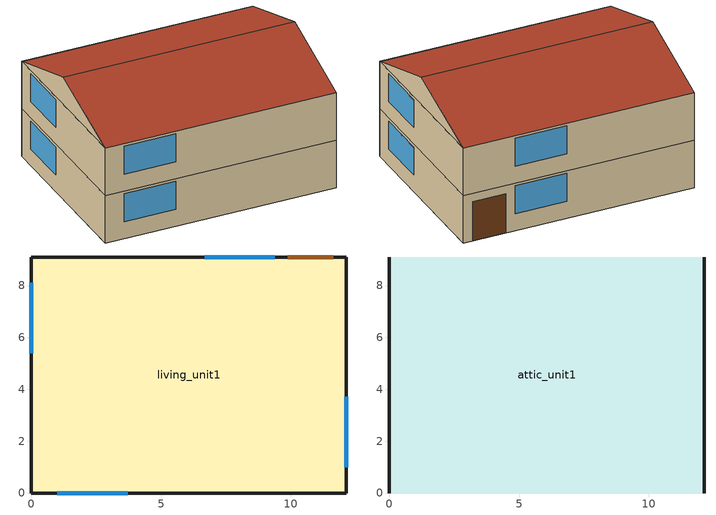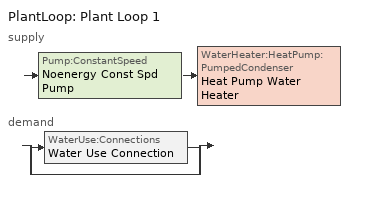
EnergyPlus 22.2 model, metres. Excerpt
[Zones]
living_unit1
 floor ground (Interior Floor): 12.13,9.1 12.13,0 0,0 0,9.1 z0.01
 floor adiabatic (Interior Floor): 12.13,9.1 12.13,0 0,0 0,9.1 z2.6
 wall outside (Exterior Wall): 12.13,9.1 0,9.1 0,0 12.13,0 12.13,9.1 z0.01:2.6; 12.13,9.1 0,9.1 0,0 12.13,0 12.13,9.1 z2.6:5.19
 window (Exterior Window): 9.39,9.1 6.68,9.1 / 1,0 3.71,0 / 0,8.1 0,5.39 / 12.13,1 12.13,3.71 z0.92:2.45; 9.39,9.1 6.68,9.1 / 1,0 3.71,0 / 0,8.1 0,5.39 / 12.13,1 12.13,3.71 z3.52:5.04
 door (Exterior Door): 11.63,9.1 9.89,9.1 z0.01:2.14
attic_unit1
 floor to living_unit1 (attic floor): 0,0 0,9.1 12.13,9.1 12.13,0 z5.19
 wall outside (Gable_end): 0,4.55,6.7 0,9.1,5.19 0,0,5.19; 12.13,4.55,6.7 12.13,0,5.19 12.13,9.1,5.19
 roof outside (Exterior Roof): 12.13,4.55,6.7 12.13,9.1,5.19 0,9.1,5.19 0,4.55,6.7; 0,4.55,6.7 0,0,5.19 12.13,0,5.19 12.13,4.55,6.7
shading: 12.15,1 12.15,3.71 12.13,3.71 12.13,1 z2.45; 12.15,1 12.15,3.71 12.13,3.71 12.13,1 z5.04
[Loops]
PlantLoop 'Plant Loop 1'
 supply: Pump:ConstantSpeed 'Noenergy Const Spd Pump' > WaterHeater:HeatPump:PumpedCondenser 'Heat Pump Water Heater'
 demand: split
  | WaterUse:Connections 'Water Use Connection'
  | bypass
[Building]
US+SF+CZ4B+elecres+slab+IECC_2021: North Axis {deg}=0; Terrain=Suburbs; Loads Convergence Tolerance Value {W}=0.04; Temperature Convergence Tolerance Value {deltaC}=0.05; Solar Distribution=FullExterior; Maximum Number of Warmup Days=25; Minimum Number of Warmup Days=6
[Site:Location]
Santa.Fe.Muni.AP: Latitude {deg}=35.617; Longitude {deg}=-106.089; Time Zone {hr}=-7; Elevation {m}=1935
[SizingPeriod:DesignDay] Day of Month=21; Dry-Bulb Temperature Range Modifier Type=DefaultMultipliers; Rain Indicator=No; Snow Indicator=No; Daylight Saving Time Indicator=No; Begin Environment Reset Mode=FullResetAtBeginEnvironment
Name | Month | Day Type | Maximum Dry-Bulb Temperature {C} | Daily Dry-Bulb Temperature Range {deltaC} | Humidity Condition Type | Wetbulb or DewPoint at Maximum Dry-Bulb {C} | Barometric Pressure {Pa} | Wind Speed {m/s} | Wind Direction {deg} | Solar Model Indicator | ASHRAE Clear Sky Optical Depth for Beam Irradiance (taub) | ASHRAE Clear Sky Optical Depth for Diffuse Irradiance (taud) | Sky Clearness | Enthalpy at Maximum Dry-Bulb {J/kg}
Albuquerque.Intl.Sunport_NM_USA Ann Clg .4% Condns DB=>MWB | 7 | SummerDesignDay | 35.1 | 13.5 | Wetbulb | 15.7 | 83318 | 4.4 | 220 | ASHRAETau | 0.463 | 1.887
Albuquerque.Intl.Sunport_NM_USA Ann Htg 99.6% Condns DB | 12 | WinterDesignDay | -7.9 | 0 | Wetbulb | -7.9 | 83318 | 3.2 | 0 | ASHRAEClearSky |  |  | 0
Santa.Fe.Muni.AP Ann Clg .4% Condns DP=>MDB | 7 | SummerDesignDay | 18.8 | 15.6 | Dewpoint | 15.2 | 80139 | 5.3 | 250 | ASHRAETau2017
Santa.Fe.Muni.AP Ann Clg .4% Condns Enth=>MDB | 7 | SummerDesignDay | 26.1 | 15.6 | Enthalpy |  | 80139 | 5.3 | 250 | ASHRAETau2017 |  |  |  | 56400
Santa.Fe.Muni.AP Ann Clg .4% Condns WB=>MDB | 7 | SummerDesignDay | 26.3 | 14.9 | Wetbulb | 17.4 | 80139 | 5.3 | 250 | ASHRAETau2017
Santa.Fe.Muni.AP Ann Clg 1% Condns DB=>MWB | 7 | SummerDesignDay | 32.4 | 17.8 | Wetbulb | 14.3 | 80139 | 5.3 | 250 | ASHRAETau2017
Santa.Fe.Muni.AP Ann Clg 1% Condns DP=>MDB | 7 | SummerDesignDay | 18.6 | 15.6 | Dewpoint | 14.4 | 80139 | 5.3 | 250 | ASHRAETau2017
Santa.Fe.Muni.AP Ann Clg 1% Condns Enth=>MDB | 7 | SummerDesignDay | 25.5 | 15.6 | Enthalpy |  | 80139 | 5.3 | 250 | ASHRAETau2017 |  |  |  | 54400
Santa.Fe.Muni.AP Ann Clg 1% Condns WB=>MDB | 7 | SummerDesignDay | 25.8 | 14.9 | Wetbulb | 16.8 | 80139 | 5.3 | 250 | ASHRAETau2017
Santa.Fe.Muni.AP Ann Clg 2% Condns DB=>MWB | 7 | SummerDesignDay | 31.2 | 17.8 | Wetbulb | 14.2 | 80139 | 5.3 | 250 | ASHRAETau2017
Santa.Fe.Muni.AP Ann Clg 2% Condns DP=>MDB | 7 | SummerDesignDay | 18.7 | 15.6 | Dewpoint | 13.7 | 80139 | 5.3 | 250 | ASHRAETau2017
Santa.Fe.Muni.AP Ann Clg 2% Condns Enth=>MDB | 7 | SummerDesignDay | 25.3 | 15.6 | Enthalpy |  | 80139 | 5.3 | 250 | ASHRAETau2017 |  |  |  | 52700
Santa.Fe.Muni.AP Ann Clg 2% Condns WB=>MDB | 7 | SummerDesignDay | 25.4 | 14.9 | Wetbulb | 16.3 | 80139 | 5.3 | 250 | ASHRAETau2017
Santa.Fe.Muni.AP Ann Htg 99% Condns DB | 12 | WinterDesignDay | -9.6 | 0 | Wetbulb | -9.6 | 80139 | 4.1 | 10 | ASHRAEClearSky |  |  | 0
Santa.Fe.Muni.AP Ann Htg 99.6% Condns DB | 12 | WinterDesignDay | -12.1 | 0 | Wetbulb | -12.1 | 80139 | 4.1 | 10 | ASHRAEClearSky |  |  | 0
Santa.Fe.Muni.AP Ann Htg Wind 99% Condns WS=>MCDB | 12 | WinterDesignDay | 1.8 | 0 | Wetbulb | 1.8 | 80139 | 10.6 | 10 | ASHRAEClearSky |  |  | 0
Santa.Fe.Muni.AP Ann Htg Wind 99.6% Condns WS=>MCDB | 12 | WinterDesignDay | 3.6 | 0 | Wetbulb | 3.6 | 80139 | 11.7 | 10 | ASHRAEClearSky |  |  | 0
Santa.Fe.Muni.AP Ann Hum_n 99% Condns DP=>MCDB | 12 | WinterDesignDay | 1.2 | 0 | Dewpoint | -18.9 | 80139 | 4.1 | 10 | ASHRAEClearSky |  |  | 0
Santa.Fe.Muni.AP Ann Hum_n 99.6% Condns DP=>MCDB | 12 | WinterDesignDay | 1.9 | 0 | Dewpoint | -20.9 | 80139 | 4.1 | 10 | ASHRAEClearSky |  |  | 0
[Material] Thermal Absorptance=0.9; Visible Absorptance=0.7
Name | Roughness | Thickness {m} | Conductivity {W/m-K} | Density {kg/m3} | Specific Heat {J/kg-K} | Solar Absorptance
Asphalt_shingle | MediumRough | 0.00633985 | 0.08186 | 1121.29 | 1255.2 | 0.75
Blown_R30_top | MediumRough | 0.22 | 0.04119 | 9.61107 | 836.8 | 0.7
Carpet_n_pad | MediumSmooth | 0.0254001 | 0.0601314 | 32.0369 | 836.8 | 0.7
ceil_consol_layer | Rough | 0.444461 | 0.0617176 | 41.9286 | 776.251 | 0.7
cement_stucco | MediumSmooth | 0.01905 | 0.721 | 1865.58 | 878.64 | 0.7
door_const | Smooth | 0.0422696 | 0.0720096 | 512.64 | 767.58 | 0.7
Drywall_1/2in | MediumSmooth | 0.0127 | 0.16009 | 800.923 | 1087.84 | 0.7
OSB_1/2in | MediumSmooth | 0.0127 | 0.1163 | 544.627 | 1213.36 | 0.7
OSB_5/8in | MediumSmooth | 0.015875 | 0.1163 | 544.627 | 1213.36 | 0.7
OSB_7/16in | MediumSmooth | 0.0111125 | 0.1163 | 544.627 | 1213.36 | 0.7
Plywood_3/4in | Rough | 0.01905 | 0.115458 | 544.68 | 674.54 | 0.7
sheathing_consol_layer | Rough | 0.031115 | 0.035329 | 20.1 | 1465.415 | 0.7
Std Wood 6inch | MediumSmooth | 0.15 | 0.12 | 540 | 1210 | 0.7
syn_stucco | MediumSmooth | 0.003048 | 0.0865 | 400 | 878.64 | 0.7
wall_consol_layer | Rough | 0.1397 | 0.057165 | 120.801 | 1036.26 | 0.7
[Material:AirGap]
Air_4_in_vert: Thermal Resistance {m2-K/W}=0.158499
[Material:NoMass]
Bldg_paper_felt: Roughness=Smooth; Thermal Resistance {m2-K/W}=0.0105666; Thermal Absorptance=0.9; Solar Absorptance=0.7; Visible Absorptance=0.7
[WindowMaterial:SimpleGlazingSystem] U-Factor {W/m2-K}=1.70358
Name | Solar Heat Gain Coefficient | Visible Transmittance
Glass | 0.3344 | 0.88
SHGC_09_VT_10 | 0.09 | 0.1
SHGC_70_VT_82 | 0.7 | 0.82
[Construction]
attic floor: Drywall_1/2in, ceil_consol_layer
Exterior Door: door_const
Exterior Roof: Asphalt_shingle, OSB_1/2in, Blown_R30_top
Exterior Wall: syn_stucco, sheathing_consol_layer, OSB_7/16in, wall_consol_layer, Drywall_1/2in
Exterior Window: Glass
Gable_end: cement_stucco, Bldg_paper_felt, OSB_5/8in, Air_4_in_vert, Drywall_1/2in
Interior Floor: Plywood_3/4in, Carpet_n_pad
InteriorFurnishings: Std Wood 6inch
ReflectingGlass: SHGC_09_VT_10
TransmittingGlass: SHGC_70_VT_82
[Zone] Multiplier=1; Part of Total Floor Area=Yes
attic_unit1; living_unit1
[Space]
Name | Zone | Space Type
attic_unit1 Space | attic_unit1
living_unit1 Space | living_unit1 | LivingArea
[WaterHeater:HeatPump:PumpedCondenser]
Heat Pump Water Heater: Availability Schedule=always_off; Compressor Setpoint Temperature Schedule=Compressor Setpoint Temp; Dead Band Temperature Difference {deltaC}=5; Condenser Water Flow Rate {m3/s}=Autosize; Evaporator Air Flow Rate {m3/s}=Autosize; Inlet Air Configuration=ZoneAirOnly; Inlet Air Zone=attic_unit1; Tank=HPWH Tank NOHEATER; DX Coil=HPWH DX Coil; Minimum Inlet Air Temperature for Compressor Operation {C}=10; Maximum Inlet Air Temperature for Compressor Operation {C}=94; Compressor Location=Zone; Fan=HPWH Fan; Fan Placement=DrawThrough; On Cycle Parasitic Electric Load {W}=0; Off Cycle Parasitic Electric Load {W}=0; Parasitic Heat Rejection Location=Outdoors
[WaterHeater:Mixed]
HPWH Tank NOHEATER: Tank Volume {m3}=0.2; Setpoint Temperature Schedule=HPWH Setpoint LOWERED; Deadband Temperature Difference {deltaC}=2; Maximum Temperature Limit {C}=82.22; Heater Control Type=Cycle; Heater Maximum Capacity {W}=0; Heater Ignition Minimum Flow Rate {m3/s}=0; Heater Ignition Delay {s}=0; Heater Fuel Type=Electricity; Heater Thermal Efficiency=1; Off Cycle Parasitic Fuel Consumption Rate {W}=0; Off Cycle Parasitic Fuel Type=Electricity; Off Cycle Parasitic Heat Fraction to Tank=0.8; On Cycle Parasitic Fuel Consumption Rate {W}=0; On Cycle Parasitic Fuel Type=Electricity; On Cycle Parasitic Heat Fraction to Tank=0; Ambient Temperature Indicator=Zone; Ambient Temperature Zone=attic_unit1; Off Cycle Loss Coefficient to Ambient Temperature {W/K}=6; Off Cycle Loss Fraction to Zone=1; On Cycle Loss Coefficient to Ambient Temperature {W/K}=6; On Cycle Loss Fraction to Zone=1; Use Side Effectiveness=1; Source Side Effectiveness=1; Use Side Design Flow Rate {m3/s}=Autosize; Source Side Design Flow Rate {m3/s}=Autosize; Indirect Water Heating Recovery Time {hr}=1.5; Source Side Flow Control Mode=IndirectHeatPrimarySetpoint
[WaterHeater:Sizing]
HPWH Tank NOHEATER: Design Mode=PeakDraw; Time Storage Can Meet Peak Draw {hr}=0.538503; Time for Tank Recovery {hr}=1.5; Nominal Tank Volume for Autosizing Plant Connections {m3}=1
[Coil:WaterHeating:AirToWaterHeatPump:Pumped]
HPWH DX Coil: Rated Heating Capacity {W}=4000; Rated COP {W/W}=3.2; Rated Sensible Heat Ratio=0.6956; Rated Evaporator Inlet Air Dry-Bulb Temperature {C}=29.44; Rated Evaporator Inlet Air Wet-Bulb Temperature {C}=22.22; Rated Condenser Inlet Water Temperature {C}=55.72; Rated Evaporator Air Flow Rate {m3/s}=Autosize; Rated Condenser Water Flow Rate {m3/s}=Autosize; Evaporator Fan Power Included in Rated COP=No; Condenser Pump Power Included in Rated COP=No; Condenser Pump Heat Included in Rated Heating Capacity and Rated COP=No; Condenser Water Pump Power {W}=150; Fraction of Condenser Pump Heat to Water=0.1; Crankcase Heater Capacity {W}=100; Maximum Ambient Temperature for Crankcase Heater Operation {C}=5; Evaporator Air Temperature Type for Curve Objects=WetBulbTemperature; Heating Capacity Function of Temperature Curve=HPWH Heating Cap Func Temp; Heating Capacity Function of Air Flow Fraction Curve=HPWH Heating Cap Func Air Flow Frac; Heating Capacity Function of Water Flow Fraction Curve=HPWH Heating Cap Func Water Flow Frac; Heating COP Function of Temperature Curve=HPWH COP Func of Temp; Heating COP Function of Air Flow Fraction Curve=HPWH COP Func of Air Flow Frac; Heating COP Function of Water Flow Fraction Curve=HPWH COP Func of Water Flow Frac; Part Load Fraction Correlation Curve=Part Load Frac Correlation
[Fan:OnOff]
HPWH Fan: Availability Schedule=Always On Discrete hvac_library; Fan Total Efficiency=0.6; Pressure Rise {Pa}=300; Maximum Flow Rate {m3/s}=Autosize; Motor Efficiency=0.8; Motor In Airstream Fraction=1; Fan Power Ratio Function of Speed Ratio Curve=Fan On Off Power Curve 16; Fan Efficiency Ratio Function of Speed Ratio Curve=Fan On Off Efficiency Curve 16
[Zone equipment]
attic_unit1: Heat Pump Water Heater
living_unit1: PTHP
[Sizing:Zone] Zone Cooling Design Supply Air Temperature Input Method=SupplyAirTemperature; Zone Cooling Design Supply Air Temperature Difference {deltaC}=11.11; Zone Heating Design Supply Air Temperature Input Method=SupplyAirTemperature; Zone Heating Design Supply Air Temperature Difference {deltaC}=11.11; Zone Cooling Design Supply Air Humidity Ratio {kgWater/kgDryAir}=0.0085; Zone Heating Design Supply Air Humidity Ratio {kgWater/kgDryAir}=0.008; Cooling Design Air Flow Method=DesignDay; Cooling Design Air Flow Rate {m3/s}=0; Cooling Minimum Air Flow per Zone Floor Area {m3/s-m2}=0.000762; Cooling Minimum Air Flow {m3/s}=0; Cooling Minimum Air Flow Fraction=0; Heating Design Air Flow Method=DesignDay; Heating Design Air Flow Rate {m3/s}=0; Heating Maximum Air Flow per Zone Floor Area {m3/s-m2}=0.002032; Heating Maximum Air Flow {m3/s}=0.141576; Heating Maximum Air Flow Fraction=0.3; Account for Dedicated Outdoor Air System=No; Zone Load Sizing Method=Sensible Load Only No Latent Load; Zone Latent Cooling Design Supply Air Humidity Ratio Input Method=HumidityRatioDifference; Zone Cooling Design Supply Air Humidity Ratio Difference {kgWater/kgDryAir}=0.005; Zone Latent Heating Design Supply Air Humidity Ratio Input Method=HumidityRatioDifference; Zone Humidification Design Supply Air Humidity Ratio Difference {kgWater/kgDryAir}=0.005
Name | Zone Cooling Design Supply Air Temperature {C} | Zone Heating Design Supply Air Temperature {C} | Design Specification Outdoor Air Object
attic_unit1 | 14 | 40 | attic_unit1 Zero air DSOA
living_unit1 | 12 | 50 | living_unit1 DSOA Space List
[DesignSpecification:OutdoorAir] Outdoor Air Method=Sum; Outdoor Air Flow per Person {m3/s-person}=0; Outdoor Air Flow per Zone Floor Area {m3/s-m2}=0; Outdoor Air Flow per Zone {m3/s}=0
Name | Outdoor Air Flow Air Changes per Hour {1/hr} | Outdoor Air Schedule
attic_unit1 Zero air DSOA | 0
SZ_DSOA_living_unit1 | 0.25 | always_avail
[SpaceList]
LivingArea: living_unit1 Space
[ZoneInfiltration:DesignFlowRate]
SpaceInfiltration: Zone or ZoneList or Space or SpaceList=LivingArea; Schedule=always_avail; Design Flow Rate Calculation Method=AirChanges/Hour; Air Changes per Hour {1/hr}=0.0375; Constant Term Coefficient=1; Velocity Term Coefficient=0; Velocity Squared Term Coefficient=0
[InternalMass]
Internalmass_unit1: Construction=InteriorFurnishings; Zone or ZoneList=living_unit1; Space or SpaceList=living_unit1 Space; Surface Area {m2}=9.89591
[Lights] Zone or ZoneList or Space or SpaceList=living_unit1 Space; Schedule=InteriorLightingHE; Design Level Calculation Method=Watts/Area; Watts per Zone Floor Area {W/m2}=0; Return Air Fraction=0; Fraction Radiant=0.6; Fraction Visible=0.2; Fraction Replaceable=0
Living Hardwired Lighting1; Living Plug-in Lighting1
[People]
people_unit1: Zone or ZoneList or Space or SpaceList=living_unit1 Space; Number of People Schedule=Occupancy; Number of People Calculation Method=People; Number of People=3; Fraction Radiant=0; Activity Level Schedule=activity_sch; Enable ASHRAE 55 Comfort Warnings=No; Mean Radiant Temperature Calculation Type=ZoneAveraged
[ElectricEquipment] Zone or ZoneList or Space or SpaceList=living_unit1 Space
Name | Schedule | Design Level Calculation Method | Design Level {W} | Fraction Latent | Fraction Radiant | Fraction Lost | Watts per Zone Floor Area {W/m2}
clotheswasher1 | ClothesWasher | EquipmentLevel | 0 | 0 | 0.8 | 0.2
dishwasher1 | Dishwasher | EquipmentLevel | 0 | 0.15 | 0.6 | 0.25
electric_dryer1 | ClothesDryer | EquipmentLevel | 0 | 0.05 | 0.15 | 0.8
electric_mels1 | MiscPlugLoad | EquipmentLevel | 0 | 0.06 | 0.69 | 0.25
electric_range1 | CookingRange | EquipmentLevel | 0 | 0.3 | 0.4 | 0.3
IECC_Adj1 | MiscPlugLoad | Watts/Area |  | 0.062439 | 0.411909 | 0.251045 | 0
refrigerator1 | Refrigerator | EquipmentLevel | 0 | 0 | 1 | 0
television1 | InteriorLighting | EquipmentLevel | 0 | 0 | 1 | 0
[ZoneControl:Thermostat]
living_unit1 Thermostat: Zone or ZoneList=living_unit1; Control Type Schedule=living_unit1 Thermostat Schedule; Control 1=thermostat_living Dual SP Control; Temperature Difference Between Cutout And Setpoint {deltaC}=0
[ThermostatSetpoint:DualSetpoint]
thermostat_living Dual SP Control: Heating Setpoint Temperature Schedule=heating_sch; Cooling Setpoint Temperature Schedule=cooling_sch
[ZoneHVAC:PackagedTerminalHeatPump]
PTHP: Availability Schedule=always_off; Cooling Supply Air Flow Rate {m3/s}=Autosize; Heating Supply Air Flow Rate {m3/s}=Autosize; No Load Supply Air Flow Rate {m3/s}=Autosize; Cooling Outdoor Air Flow Rate {m3/s}=Autosize; Heating Outdoor Air Flow Rate {m3/s}=Autosize; No Load Outdoor Air Flow Rate {m3/s}=Autosize; Supply Air Fan=PTHP CV Fan; Heating Coil=PTHP 1 Spd DX Htg Coil; Heating Convergence Tolerance=0.001; Cooling Coil=PTHP 1 Spd DX Clg Coil; Cooling Convergence Tolerance=0.001; Supplemental Heating Coil=PTHP Elec Htg Backup Coil; Maximum Supply Air Temperature from Supplemental Heater {C}=Autosize; Maximum Outdoor Dry-Bulb Temperature for Supplemental Heater Operation {C}=21; Fan Placement=DrawThrough; Supply Air Fan Operating Mode Schedule=Always On Discrete hvac_library
[Fan:ConstantVolume]
PTHP CV Fan: Availability Schedule=Always On Discrete hvac_library; Fan Total Efficiency=0.7; Pressure Rise {Pa}=250; Maximum Flow Rate {m3/s}=AutoSize; Motor Efficiency=0.9; Motor In Airstream Fraction=1
[Coil:Heating:DX:SingleSpeed]
PTHP 1 Spd DX Htg Coil: Availability Schedule=Always On Discrete hvac_library; Gross Rated Heating Capacity {W}=Autosize; Gross Rated Heating COP {W/W}=5; Rated Air Flow Rate {m3/s}=Autosize; Rated Supply Fan Power Per Volume Flow Rate 2017 {W/(m3/s)}=773.3; Rated Supply Fan Power Per Volume Flow Rate 2023 {W/(m3/s)}=934.4; Heating Capacity Function of Temperature Curve=OS:Curve:Biquadratic 11; Heating Capacity Function of Flow Fraction Curve=OS:Curve:Quadratic 14; Energy Input Ratio Function of Temperature Curve=OS:Curve:Biquadratic 12; Energy Input Ratio Function of Flow Fraction Curve=OS:Curve:Quadratic 15; Part Load Fraction Correlation Curve=OS:Curve:Quadratic 16; Minimum Outdoor Dry-Bulb Temperature for Compressor Operation {C}=-8; Maximum Outdoor Dry-Bulb Temperature for Defrost Operation {C}=5; Crankcase Heater Capacity {W}=0; Maximum Outdoor Dry-Bulb Temperature for Crankcase Heater Operation {C}=10; Defrost Strategy=Resistive; Defrost Control=Timed; Defrost Time Period Fraction=0.166667; Resistive Defrost Heater Capacity {W}=2000
[Coil:Cooling:DX:SingleSpeed]
PTHP 1 Spd DX Clg Coil: Availability Schedule=Always On Discrete hvac_library; Gross Rated Total Cooling Capacity {W}=Autosize; Gross Rated Sensible Heat Ratio=Autosize; Gross Rated Cooling COP {W/W}=3; Rated Air Flow Rate {m3/s}=Autosize; Rated Evaporator Fan Power Per Volume Flow Rate 2017 {W/(m3/s)}=773.3; Rated Evaporator Fan Power Per Volume Flow Rate 2023 {W/(m3/s)}=934.4; Total Cooling Capacity Function of Temperature Curve=OS:Curve:Biquadratic 9; Total Cooling Capacity Function of Flow Fraction Curve=OS:Curve:Quadratic 11; Energy Input Ratio Function of Temperature Curve=OS:Curve:Biquadratic 10; Energy Input Ratio Function of Flow Fraction Curve=OS:Curve:Quadratic 12; Part Load Fraction Correlation Curve=OS:Curve:Quadratic 13; Minimum Outdoor Dry-Bulb Temperature for Compressor Operation {C}=-25; Nominal Time for Condensate Removal to Begin {s}=0; Ratio of Initial Moisture Evaporation Rate and Steady State Latent Capacity=0; Maximum Cycling Rate {cycles/hr}=0; Latent Capacity Time Constant {s}=0; Condenser Type=AirCooled; Evaporative Condenser Effectiveness=0; Evaporative Condenser Air Flow Rate {m3/s}=Autosize; Evaporative Condenser Pump Rated Power Consumption {W}=Autosize; Crankcase Heater Capacity {W}=0; Maximum Outdoor Dry-Bulb Temperature for Crankcase Heater Operation {C}=0; Basin Heater Capacity {W/K}=0; Basin Heater Setpoint Temperature {C}=10
[Coil:Heating:Electric]
PTHP Elec Htg Backup Coil: Availability Schedule=Always On Discrete hvac_library; Efficiency=1; Nominal Capacity {W}=Autosize
[DesignSpecification:OutdoorAir:SpaceList]
living_unit1 DSOA Space List: Space Name 1=living_unit1 Space; Space Design Specification Outdoor Air Object Name 1=SZ_DSOA_living_unit1
[PlantLoop]
Plant Loop 1: Fluid Type=Water; Plant Equipment Operation Scheme=Plant Loop 1 Operation Schemes; Maximum Loop Temperature {C}=100; Minimum Loop Temperature {C}=0; Maximum Loop Flow Rate {m3/s}=Autosize; Minimum Loop Flow Rate {m3/s}=0; Plant Loop Volume {m3}=Autocalculate; Load Distribution Scheme=Optimal; Plant Loop Demand Calculation Scheme=SingleSetpoint; Common Pipe Simulation=None
[Sizing:Plant]
Plant Loop 1: Loop Type=Heating; Design Loop Exit Temperature {C}=82; Loop Design Temperature Difference {deltaC}=11; Sizing Option=NonCoincident; Zone Timesteps in Averaging Window=1; Coincident Sizing Factor Mode=None
[Pump:ConstantSpeed]
Noenergy Const Spd Pump: Design Flow Rate {m3/s}=Autosize; Design Pump Head {Pa}=179352; Design Power Consumption {W}=Autosize; Motor Efficiency=1; Fraction of Motor Inefficiencies to Fluid Stream=0; Pump Control Type=Intermittent; Design Power Sizing Method=PowerPerFlowPerPressure; Design Electric Power per Unit Flow Rate {W/(m3/s)}=348701.1; Design Shaft Power per Unit Flow Rate per Unit Head {W-s/m3-Pa}=1.28205
[WaterUse:Connections]
Water Use Connection: Water Use Equipment Name 1=Water Fixture
[WaterUse:Equipment]
Water Fixture: Peak Flow Rate {m3/s}=0; Flow Rate Fraction Schedule=Baths; Target Temperature Schedule=AverageWaterTemperatureConsumption; Zone=living_unit1; Sensible Fraction Schedule=SensibleHeatLossScheduleBathrooms; Latent Fraction Schedule=LatentHeatLossScheduleAverage
[PlantEquipmentOperationSchemes]
Plant Loop 1 Operation Schemes: Control Scheme Object Type 1=PlantEquipmentOperation:HeatingLoad; Control Scheme Name 1=Plant Loop 1 Heating Operation Scheme; Control Scheme Schedule Name 1=Always On Discrete
[PlantEquipmentOperation:HeatingLoad]
Plant Loop 1 Heating Operation Scheme: Load Range Lower Limit 1 {W}=0; Load Range Upper Limit 1 {W}=1000000000; Range Equipment List Name 1=Plant Loop 1 Heating Equipment List
[PlantEquipmentList]
Plant Loop 1 Heating Equipment List: WaterHeater:HeatPump:PumpedCondenser, Heat Pump Water Heater
[Exterior:Lights] Design Level {W}=0
Name | Schedule
Exterior-Lights_unit1 | ExteriorLighting
Garage-Lights_unit1 | InteriorLightingHE
[SetpointManager:Scheduled]
Scheduled HW Temp: Control Variable=Temperature; Schedule=Hot Water Temperature LOWERED
[EnergyManagementSystem:GlobalVariable]
EMSGlobal:Window_ldb_1_unit1:living_unit1:Actuator
EMSGlobal:Window_ldb_2_unit1:living_unit1:Actuator
EMSGlobal:Window_ldf_1_unit1:living_unit1:Actuator
EMSGlobal:Window_ldf_2_unit1:living_unit1:Actuator
EMSGlobal:Window_sdl_1_unit1:living_unit1:Actuator
EMSGlobal:Window_sdl_2_unit1:living_unit1:Actuator
EMSGlobal:Window_sdr_1_unit1:living_unit1:Actuator
EMSGlobal:Window_sdr_2_unit1:living_unit1:Actuator
[EnergyManagementSystem:Sensor] Output:Variable or Output:Meter=Zone Mean Radiant Temperature
Name | Output:Variable or Output:Meter Index Key
attic_unit1_heat_load_sensor | attic_unit1
living_unit1_heat_load_sensor | living_unit1
[EnergyManagementSystem:Actuator] Actuated Component Type=Surface; Actuated Component Control Type=Construction State
Name | Actuated Component Unique
Window_ldb_1_unit1:living_unit1:Actuator | Window_ldb_1_unit1
Window_ldb_2_unit1:living_unit1:Actuator | Window_ldb_2_unit1
Window_ldf_1_unit1:living_unit1:Actuator | Window_ldf_1_unit1
Window_ldf_2_unit1:living_unit1:Actuator | Window_ldf_2_unit1
Window_sdl_1_unit1:living_unit1:Actuator | Window_sdl_1_unit1
Window_sdl_2_unit1:living_unit1:Actuator | Window_sdl_2_unit1
Window_sdr_1_unit1:living_unit1:Actuator | Window_sdr_1_unit1
Window_sdr_2_unit1:living_unit1:Actuator | Window_sdr_2_unit1
[EnergyManagementSystem:ConstructionIndexVariable]
Name | Construction Object
Energy_Management_System_Construction_Index_Variable_1 | ReflectingGlass
Energy_Management_System_Construction_Index_Variable_2 | TransmittingGlass
[EnergyManagementSystem:Program]
Energy_Management_System_Program_1: IF living_unit1_heat_load_sensor < 25.0; SET Window_sdr_2_unit1:living_unit1:Actuator= Energy_Management_System_Construction_Index_Variable_2; SET EMSGlobal:Window_sdr_2_unit1:living_unit1:Actuator = 0; ELSE; SET Window_sdr_2_unit1:living_unit1:Actuator= Energy_Management_System_Construction_Index_Variable_1; SET EMSGlobal:Window_sdr_2_unit1:living_unit1:Actuator = 1; ENDIF; IF living_unit1_heat_load_sensor < 25.0; SET Window_ldb_2_unit1:living_unit1:Actuator= Energy_Management_System_Construction_Index_Variable_2; SET EMSGlobal:Window_ldb_2_unit1:living_unit1:Actuator = 0; ELSE; SET Window_ldb_2_unit1:living_unit1:Actuator= Energy_Management_System_Construction_Index_Variable_1; SET EMSGlobal:Window_ldb_2_unit1:living_unit1:Actuator = 1; ENDIF; IF living_unit1_heat_load_sensor < 25.0; SET Window_sdl_1_unit1:living_unit1:Actuator= Energy_Management_System_Construction_Index_Variable_2; SET EMSGlobal:Window_sdl_1_unit1:living_unit1:Actuator = 0; ELSE; SET Window_sdl_1_unit1:living_unit1:Actuator= Energy_Management_System_Construction_Index_Variable_1; SET EMSGlobal:Window_sdl_1_unit1:living_unit1:Actuator = 1; ENDIF; IF living_unit1_heat_load_sensor < 25.0; SET Window_sdl_2_unit1:living_unit1:Actuator= Energy_Management_System_Construction_Index_Variable_2; SET EMSGlobal:Window_sdl_2_unit1:living_unit1:Actuator = 0; ELSE; SET Window_sdl_2_unit1:living_unit1:Actuator= Energy_Management_System_Construction_Index_Variable_1; SET EMSGlobal:Window_sdl_2_unit1:living_unit1:Actuator = 1; ENDIF; IF living_unit1_heat_load_sensor < 25.0; SET Window_ldf_2_unit1:living_unit1:Actuator= Energy_Management_System_Construction_Index_Variable_2; SET EMSGlobal:Window_ldf_2_unit1:living_unit1:Actuator = 0; ELSE; SET Window_ldf_2_unit1:living_unit1:Actuator= Energy_Management_System_Construction_Index_Variable_1; SET EMSGlobal:Window_ldf_2_unit1:living_unit1:Actuator = 1; ENDIF; IF living_unit1_heat_load_sensor < 25.0; SET Window_sdr_1_unit1:living_unit1:Actuator= Energy_Management_System_Construction_Index_Variable_2; SET EMSGlobal:Window_sdr_1_unit1:living_unit1:Actuator = 0; ELSE; SET Window_sdr_1_unit1:living_unit1:Actuator= Energy_Management_System_Construction_Index_Variable_1; SET EMSGlobal:Window_sdr_1_unit1:living_unit1:Actuator = 1; ENDIF; IF living_unit1_heat_load_sensor < 25.0; SET Window_ldf_1_unit1:living_unit1:Actuator= Energy_Management_System_Construction_Index_Variable_2; SET EMSGlobal:Window_ldf_1_unit1:living_unit1:Actuator = 0; ELSE; SET Window_ldf_1_unit1:living_unit1:Actuator= Energy_Management_System_Construction_Index_Variable_1; SET EMSGlobal:Window_ldf_1_unit1:living_unit1:Actuator = 1; ENDIF; IF living_unit1_heat_load_sensor < 25.0; SET Window_ldb_1_unit1:living_unit1:Actuator= Energy_Management_System_Construction_Index_Variable_2; SET EMSGlobal:Window_ldb_1_unit1:living_unit1:Actuator = 0; ELSE; SET Window_ldb_1_unit1:living_unit1:Actuator= Energy_Management_System_Construction_Index_Variable_1; SET EMSGlobal:Window_ldb_1_unit1:living_unit1:Actuator = 1; ENDIF
[EnergyManagementSystem:ProgramCallingManager]
Energy Management System Program Calling Manager 1: AfterPredictorBeforeHVACManagers; Energy_Management_System_Program_1
[EnergyManagementSystem:OutputVariable] Type of Data in Variable=Averaged; Update Frequency=ZoneTimestep
Name | EMS Variable
Output:EMSGlobal:Window_ldb_1_unit1:living_unit1:Actuator | EMSGlobal:Window_ldb_1_unit1:living_unit1:Actuator
Output:EMSGlobal:Window_ldb_2_unit1:living_unit1:Actuator | EMSGlobal:Window_ldb_2_unit1:living_unit1:Actuator
Output:EMSGlobal:Window_ldf_1_unit1:living_unit1:Actuator | EMSGlobal:Window_ldf_1_unit1:living_unit1:Actuator
Output:EMSGlobal:Window_ldf_2_unit1:living_unit1:Actuator | EMSGlobal:Window_ldf_2_unit1:living_unit1:Actuator
Output:EMSGlobal:Window_sdl_1_unit1:living_unit1:Actuator | EMSGlobal:Window_sdl_1_unit1:living_unit1:Actuator
Output:EMSGlobal:Window_sdl_2_unit1:living_unit1:Actuator | EMSGlobal:Window_sdl_2_unit1:living_unit1:Actuator
Output:EMSGlobal:Window_sdr_1_unit1:living_unit1:Actuator | EMSGlobal:Window_sdr_1_unit1:living_unit1:Actuator
Output:EMSGlobal:Window_sdr_2_unit1:living_unit1:Actuator | EMSGlobal:Window_sdr_2_unit1:living_unit1:Actuator
[Schedule:Day:Interval]
Schedule Day 28; Hot Water Temperature Default 1: No, 24:00, 20
LightingDay_EELighting 1: No, 01:00, 0.06875, 02:00, 0.06875, 03:00, 0.06875, 04:00, 0.06875, 05:00, 0.20625, 06:00, 0.429688, 07:00, 0.48125, 08:00, 0.429688, 09:00, 0.189062, 10:00, 0.128906, 11:00, 0.128906, 12:00, 0.128906, 13:00, 0.128906, 14:00, 0.128906, 15:00, 0.128906, 16:00, 0.223438, 17:00, 0.48125, 18:00, 0.670312, 19:00, 0.902344, 20:00, 1, 21:00, 1, 22:00, 0.75625, 23:00, 0.421094, 24:00, 0.171875
Schedule Day 4; Schedule Day 2; Schedule Day 12; Schedule Day 11; Schedule Day 13; Schedule Day 8; Schedule Day 9; Schedule Day 7; Schedule Day 3; Schedule Day 16; Schedule Day 6: No, 24:00, 0
OccupancyDay 1: No, 01:00, 1, 02:00, 1, 03:00, 1, 04:00, 1, 05:00, 1, 06:00, 1, 07:00, 1, 08:00, 0.8831, 09:00, 0.40861, 10:00, 0.24189, 11:00, 0.24189, 12:00, 0.24189, 13:00, 0.24189, 14:00, 0.24189, 15:00, 0.24189, 16:00, 0.24189, 17:00, 0.29498, 18:00, 0.5531, 19:00, 0.89693, 20:00, 0.89693, 21:00, 0.89693, 22:00, 1, 23:00, 1, 24:00, 1
ClothesWasherWeekend 1: No, 01:00, 0.097441, 02:00, 0.077932, 03:00, 0.0389138, 04:00, 0.0389138, 05:00, 0.077932, 06:00, 0.11695, 07:00, 0.2339, 08:00, 0.506923, 09:00, 0.760436, 10:00, 0.897, 11:00, 0.877491, 12:00, 0.779946, 13:00, 0.701909, 14:00, 0.623977, 15:00, 0.545941, 16:00, 0.506923, 17:00, 0.526432, 18:00, 0.506923, 19:00, 0.506923, 20:00, 0.506923, 21:00, 0.506923, 22:00, 0.487414, 23:00, 0.331446, 24:00, 0.175477
DishwasherWeekend 1: No, 01:00, 0.124134, 02:00, 0.0551527, 03:00, 0.0413241, 04:00, 0.0275764, 05:00, 0.0275764, 06:00, 0.0827291, 07:00, 0.165539, 08:00, 0.248349, 09:00, 0.469202, 10:00, 0.524355, 11:00, 0.455374, 12:00, 0.386393, 13:00, 0.331159, 14:00, 0.372564, 15:00, 0.303583, 16:00, 0.289754, 17:00, 0.303583, 18:00, 0.40014, 19:00, 0.703804, 20:00, 0.897, 21:00, 0.73138, 22:00, 0.538184, 23:00, 0.358735, 24:00, 0.248349
ClothesDryerWeekend 1: No, 01:00, 0.121951, 02:00, 0.0731707, 03:00, 0.0487805, 04:00, 0.0243902, 05:00, 0.0487805, 06:00, 0.0731707, 07:00, 0.195122, 08:00, 0.390244, 09:00, 0.595097, 10:00, 0.839, 11:00, 0.960951, 12:00, 1, 13:00, 0.91217, 14:00, 0.829268, 15:00, 0.746366, 16:00, 0.707317, 17:00, 0.682927, 18:00, 0.668268, 19:00, 0.634146, 20:00, 0.624415, 21:00, 0.643878, 22:00, 0.668268, 23:00, 0.536585, 24:00, 0.292683
MiscPlugLoadDay 1: No, 01:00, 0.60749, 02:00, 0.559339, 03:00, 0.552853, 04:00, 0.545071, 05:00, 0.524481, 06:00, 0.585279, 07:00, 0.676232, 08:00, 0.718547, 09:00, 0.60749, 10:00, 0.517023, 11:00, 0.529183, 12:00, 0.529345, 13:00, 0.520428, 14:00, 0.538424, 15:00, 0.568742, 16:00, 0.600357, 17:00, 0.710117, 18:00, 0.862678, 19:00, 0.936608, 20:00, 0.966764, 21:00, 1, 22:00, 0.976654, 23:00, 0.845169, 24:00, 0.734436
CookingRangeDay 1: No, 01:00, 0.0471585, 02:00, 0.0471585, 03:00, 0.0235459, 04:00, 0.0235459, 05:00, 0.0471585, 06:00, 0.0707044, 07:00, 0.165088, 08:00, 0.283018, 09:00, 0.306564, 10:00, 0.320771, 11:00, 0.283018, 12:00, 0.330176, 13:00, 0.377335, 14:00, 0.306564, 15:00, 0.292423, 16:00, 0.377335, 17:00, 0.613194, 18:00, 1, 19:00, 0.778348, 20:00, 0.400947, 21:00, 0.235859, 22:00, 0.165088, 23:00, 0.103722, 24:00, 0.0707044
RefrigeratorDay 1: No, 01:00, 0.8, 02:00, 0.782696, 03:00, 0.765594, 04:00, 0.742857, 05:00, 0.731388, 06:00, 0.731388, 07:00, 0.75996, 08:00, 0.8, 09:00, 0.817103, 10:00, 0.828571, 11:00, 0.8, 12:00, 0.8, 13:00, 0.839839, 14:00, 0.839839, 15:00, 0.828571, 16:00, 0.839839, 17:00, 0.885714, 18:00, 0.971429, 19:00, 1, 20:00, 0.971429, 21:00, 0.942857, 22:00, 0.925553, 23:00, 0.885714, 24:00, 0.828571
LightingDay 1: No, 01:00, 0.0625, 02:00, 0.0625, 03:00, 0.0625, 04:00, 0.0625, 05:00, 0.1875, 06:00, 0.390625, 07:00, 0.4375, 08:00, 0.390625, 09:00, 0.171875, 10:00, 0.117188, 11:00, 0.117188, 12:00, 0.117188, 13:00, 0.117188, 14:00, 0.117188, 15:00, 0.117188, 16:00, 0.203125, 17:00, 0.4375, 18:00, 0.609375, 19:00, 0.820312, 20:00, 0.984375, 21:00, 1, 22:00, 0.6875, 23:00, 0.382812, 24:00, 0.15625
BathsVacation 1; ClothesDryerVacation 1; ClothesWasherVacation 1; DishwasherVacation 1: No, 01:00, 0, 02:00, 0, 03:00, 0, 04:00, 0, 05:00, 0, 06:00, 0, 07:00, 0, 08:00, 0, 09:00, 0, 10:00, 0, 11:00, 0, 12:00, 0, 13:00, 0, 14:00, 0, 15:00, 0, 16:00, 0, 17:00, 0, 18:00, 0, 19:00, 0, 20:00, 0, 21:00, 0, 22:00, 0, 23:00, 0, 24:00, 0
BathsWeekend 1: No, 01:00, 0.0689863, 02:00, 0.0344931, 03:00, 0.0344931, 04:00, 0.0344931, 05:00, 0.0689863, 06:00, 0.172466, 07:00, 0.414007, 08:00, 0.517486, 09:00, 0.586473, 10:00, 0.517486, 11:00, 0.414007, 12:00, 0.310438, 13:00, 0.275945, 14:00, 0.206959, 15:00, 0.206959, 16:00, 0.206959, 17:00, 0.345021, 18:00, 0.414007, 19:00, 0.690041, 20:00, 0.897, 21:00, 0.897, 22:00, 0.690041, 23:00, 0.586473, 24:00, 0.345021
ExteriorLightingDay 1: No, 01:00, 1, 02:00, 1, 03:00, 1, 04:00, 1, 05:00, 1, 06:00, 1, 07:00, 0, 08:00, 0, 09:00, 0, 10:00, 0, 11:00, 0, 12:00, 0, 13:00, 0, 14:00, 0, 15:00, 0, 16:00, 0, 17:00, 0, 18:00, 0, 19:00, 1, 20:00, 1, 21:00, 1, 22:00, 1, 23:00, 1, 24:00, 1
Hot Water Temperature Summer Design Day 1; Hot Water Temperature Winter Design Day 1: No, 24:00, 67
Schedule Day 18: No, 24:00, 26.42
Schedule Day 19: No, 24:00, 0.1
Schedule Day 20: No, 24:00, 0.05
Schedule Day 21: No, 24:00, 60
[Schedule:Week:Daily]
HPWH Setpoint LOWERED Week Rule - Jan1-Dec31: Schedule Day 28, Schedule Day 28, Schedule Day 28, Schedule Day 28, Schedule Day 28, Schedule Day 28, Schedule Day 28, Schedule Day 28, Schedule Day 28, Schedule Day 28, Schedule Day 28, Schedule Day 28
InteriorLightingHE Week Rule - Jan1-Dec31: LightingDay_EELighting 1, LightingDay_EELighting 1, LightingDay_EELighting 1, LightingDay_EELighting 1, LightingDay_EELighting 1, LightingDay_EELighting 1, LightingDay_EELighting 1, Schedule Day 4, Schedule Day 4, Schedule Day 4, Schedule Day 4, Schedule Day 4
Occupancy Week Rule - Jan1-Dec31: OccupancyDay 1, OccupancyDay 1, OccupancyDay 1, OccupancyDay 1, OccupancyDay 1, OccupancyDay 1, OccupancyDay 1, Schedule Day 2, Schedule Day 2, Schedule Day 2, Schedule Day 2, Schedule Day 2
ClothesWasher Week Rule - Jan1-Dec31: ClothesWasherWeekend 1, ClothesWasherWeekend 1, ClothesWasherWeekend 1, ClothesWasherWeekend 1, ClothesWasherWeekend 1, ClothesWasherWeekend 1, ClothesWasherWeekend 1, Schedule Day 12, Schedule Day 12, Schedule Day 12, ClothesWasherVacation 1, Schedule Day 12
Dishwasher Week Rule - Jan1-Dec31: DishwasherWeekend 1, DishwasherWeekend 1, DishwasherWeekend 1, DishwasherWeekend 1, DishwasherWeekend 1, DishwasherWeekend 1, DishwasherWeekend 1, Schedule Day 11, Schedule Day 11, Schedule Day 11, DishwasherVacation 1, Schedule Day 11
ClothesDryer Week Rule - Jan1-Dec31: ClothesDryerWeekend 1, ClothesDryerWeekend 1, ClothesDryerWeekend 1, ClothesDryerWeekend 1, ClothesDryerWeekend 1, ClothesDryerWeekend 1, ClothesDryerWeekend 1, Schedule Day 13, Schedule Day 13, Schedule Day 13, ClothesDryerVacation 1, Schedule Day 13
MiscPlugLoad Week Rule - Jan1-Dec31: MiscPlugLoadDay 1, MiscPlugLoadDay 1, MiscPlugLoadDay 1, MiscPlugLoadDay 1, MiscPlugLoadDay 1, MiscPlugLoadDay 1, MiscPlugLoadDay 1, Schedule Day 8, Schedule Day 8, Schedule Day 8, Schedule Day 8, Schedule Day 8
CookingRange Week Rule - Jan1-Dec31: CookingRangeDay 1, CookingRangeDay 1, CookingRangeDay 1, CookingRangeDay 1, CookingRangeDay 1, CookingRangeDay 1, CookingRangeDay 1, Schedule Day 9, Schedule Day 9, Schedule Day 9, Schedule Day 9, Schedule Day 9
Refrigerator Week Rule - Jan1-Dec31: RefrigeratorDay 1, RefrigeratorDay 1, RefrigeratorDay 1, RefrigeratorDay 1, RefrigeratorDay 1, RefrigeratorDay 1, RefrigeratorDay 1, Schedule Day 7, Schedule Day 7, Schedule Day 7, Schedule Day 7, Schedule Day 7
InteriorLighting Week Rule - Jan1-Dec31: LightingDay 1, LightingDay 1, LightingDay 1, LightingDay 1, LightingDay 1, LightingDay 1, LightingDay 1, Schedule Day 3, Schedule Day 3, Schedule Day 3, Schedule Day 3, Schedule Day 3
AverageWaterTemperatureConsumption Week Rule - Jan1-Dec31: Schedule Day 18, Schedule Day 18, Schedule Day 18, Schedule Day 18, Schedule Day 18, Schedule Day 18, Schedule Day 18, Schedule Day 18, Schedule Day 18, Schedule Day 18, Schedule Day 18, Schedule Day 18
Baths Week Rule - Jan1-Dec31: BathsWeekend 1, BathsWeekend 1, BathsWeekend 1, BathsWeekend 1, BathsWeekend 1, BathsWeekend 1, BathsWeekend 1, Schedule Day 16, Schedule Day 16, Schedule Day 16, BathsVacation 1, Schedule Day 16
Compressor Setpoint Temp Week Rule - Jan1-Dec31: Schedule Day 21, Schedule Day 21, Schedule Day 21, Schedule Day 21, Schedule Day 21, Schedule Day 21, Schedule Day 21, Schedule Day 21, Schedule Day 21, Schedule Day 21, Schedule Day 21, Schedule Day 21
ExteriorLighting Week Rule - Jan1-Dec31: ExteriorLightingDay 1, ExteriorLightingDay 1, ExteriorLightingDay 1, ExteriorLightingDay 1, ExteriorLightingDay 1, ExteriorLightingDay 1, ExteriorLightingDay 1, Schedule Day 6, Schedule Day 6, Schedule Day 6, Schedule Day 6, Schedule Day 6
Hot Water Temperature LOWERED Week Rule - Jan1-Dec31: Hot Water Temperature Default 1, Hot Water Temperature Default 1, Hot Water Temperature Default 1, Hot Water Temperature Default 1, Hot Water Temperature Default 1, Hot Water Temperature Default 1, Hot Water Temperature Default 1, Hot Water Temperature Default 1, Hot Water Temperature Summer Design Day 1, Hot Water Temperature Winter Design Day 1, Hot Water Temperature Default 1, Hot Water Temperature Default 1
LatentHeatLossScheduleAverage Week Rule - Jan1-Dec31: Schedule Day 20, Schedule Day 20, Schedule Day 20, Schedule Day 20, Schedule Day 20, Schedule Day 20, Schedule Day 20, Schedule Day 20, Schedule Day 20, Schedule Day 20, Schedule Day 20, Schedule Day 20
SensibleHeatLossScheduleBathrooms Week Rule - Jan1-Dec31: Schedule Day 19, Schedule Day 19, Schedule Day 19, Schedule Day 19, Schedule Day 19, Schedule Day 19, Schedule Day 19, Schedule Day 19, Schedule Day 19, Schedule Day 19, Schedule Day 19, Schedule Day 19
[Schedule:Year]
HPWH Setpoint LOWERED: HPWH Setpoint LOWERED Week Rule - Jan1-Dec31, 1, 1, 12, 31
InteriorLightingHE: InteriorLightingHE Week Rule - Jan1-Dec31, 1, 1, 12, 31
Occupancy: Occupancy Week Rule - Jan1-Dec31, 1, 1, 12, 31
ClothesWasher: ClothesWasher Week Rule - Jan1-Dec31, 1, 1, 12, 31
Dishwasher: Dishwasher Week Rule - Jan1-Dec31, 1, 1, 12, 31
ClothesDryer: ClothesDryer Week Rule - Jan1-Dec31, 1, 1, 12, 31
MiscPlugLoad: MiscPlugLoad Week Rule - Jan1-Dec31, 1, 1, 12, 31
CookingRange: CookingRange Week Rule - Jan1-Dec31, 1, 1, 12, 31
Refrigerator: Refrigerator Week Rule - Jan1-Dec31, 1, 1, 12, 31
InteriorLighting: InteriorLighting Week Rule - Jan1-Dec31, 1, 1, 12, 31
AverageWaterTemperatureConsumption: AverageWaterTemperatureConsumption Week Rule - Jan1-Dec31, 1, 1, 12, 31
Baths: Baths Week Rule - Jan1-Dec31, 1, 1, 12, 31
Compressor Setpoint Temp: Compressor Setpoint Temp Week Rule - Jan1-Dec31, 1, 1, 12, 31
ExteriorLighting: ExteriorLighting Week Rule - Jan1-Dec31, 1, 1, 12, 31
Hot Water Temperature LOWERED: Hot Water Temperature LOWERED Week Rule - Jan1-Dec31, 1, 1, 12, 31
LatentHeatLossScheduleAverage: LatentHeatLossScheduleAverage Week Rule - Jan1-Dec31, 1, 1, 12, 31
SensibleHeatLossScheduleBathrooms: SensibleHeatLossScheduleBathrooms Week Rule - Jan1-Dec31, 1, 1, 12, 31
[Curve:Biquadratic]
Name | Coefficient1 Constant | Coefficient2 x | Coefficient3 x**2 | Coefficient4 y | Coefficient5 y**2 | Coefficient6 x*y | Minimum Value of x {BasedOnField A2} | Maximum Value of x {BasedOnField A2} | Minimum Value of y {BasedOnField A3} | Maximum Value of y {BasedOnField A3} | Input Unit Type for X | Input Unit Type for Y | Output Unit Type
HPWH Heating Cap Func Temp | 0.369827 | 0.043341 | -0.00023 | 0.000466 | 2.6e-05 | -0.00027 | 0 | 40 | 20 | 90 | Temperature | Temperature | Dimensionless
HPWH COP Func of Temp | 1.19713 | 0.077849 | -1.6e-06 | -0.02675 | 0.000296 | -0.00112 | 0 | 40 | 20 | 90 | Temperature | Temperature | Dimensionless
OS:Curve:Biquadratic 11 | 0.758746 | 0 | 0 | 0.027626 | 0.000148716 | 0 | 0 | 1 | 0 | 1
OS:Curve:Biquadratic 12 | 1.19248 | -0.0300438 | 0.00103745 | 0 | 0 | 0 | -20 | 20 | 0 | 1
OS:Curve:Biquadratic 9 | 0.42415 | 0.04426 | -0.00042 | 0.00333 | -8e-05 | -0.00021 | 17 | 22 | 13 | 46
OS:Curve:Biquadratic 10 | 1.23649 | -0.02431 | 0.00057 | -0.01434 | 0.00063 | -0.00038 | 17 | 22 | 13 | 46
[Curve:Quadratic]
Name | Coefficient1 Constant | Coefficient2 x | Coefficient3 x**2 | Minimum Value of x {BasedOnField A2} | Maximum Value of x {BasedOnField A2}
HPWH Heating Cap Func Air Flow Frac; HPWH Heating Cap Func Water Flow Frac; HPWH COP Func of Air Flow Frac; HPWH COP Func of Water Flow Frac | 1 | 0 | 0 | 0 | 1
Part Load Frac Correlation | 0.75 | 0.25 | 0 | 0 | 1
OS:Curve:Quadratic 14 | 0.84 | 0.16 | 0 | 0.5 | 1.5
OS:Curve:Quadratic 15 | 1.3824 | -0.4336 | 0.0512 | 0 | 1
OS:Curve:Quadratic 16 | 0.85 | 0.15 | 0 | 0 | 1
OS:Curve:Quadratic 11 | 0.77136 | 0.34053 | -0.11088 | 0.75918 | 1.13877
OS:Curve:Quadratic 12 | 1.2055 | -0.32953 | 0.12308 | 0.75918 | 1.13877
OS:Curve:Quadratic 13 | 0.771 | 0.229 | 0 | 0 | 1
[Schedule:Constant] Hourly Value=1
Always On Discrete hvac_library; Always On Discrete
[Curve:Exponent]
Fan On Off Power Curve 16: Coefficient1 Constant=1; Coefficient2 Constant=0; Coefficient3 Constant=0; Minimum Value of x {BasedOnField A2}=0; Maximum Value of x {BasedOnField A2}=1
[Curve:Cubic]
Fan On Off Efficiency Curve 16: Coefficient1 Constant=1; Coefficient2 x=0; Coefficient3 x**2=0; Coefficient4 x**3=0; Minimum Value of x {BasedOnField A2}=0; Maximum Value of x {BasedOnField A2}=1
[Schedule:Compact]
activity_sch: Through: 12/31, For: ALLDAYS, Until: 24:00, 117.28
living_unit1 Thermostat Schedule: Through: 12/31, For: AllDays, Until: 24:00, 4
heating_sch: Through: 12/31, For: ALLDAYS, Until: 24:00, 20
cooling_sch: Through: 12/31, For: ALLDAYS, Until: 24:00, 25.6
always_off: Through: 12/31, For: ALLDAYS, Until: 24:00, 0
always_avail: Through: 12/31, For: ALLDAYS, Until: 24:00, 1
